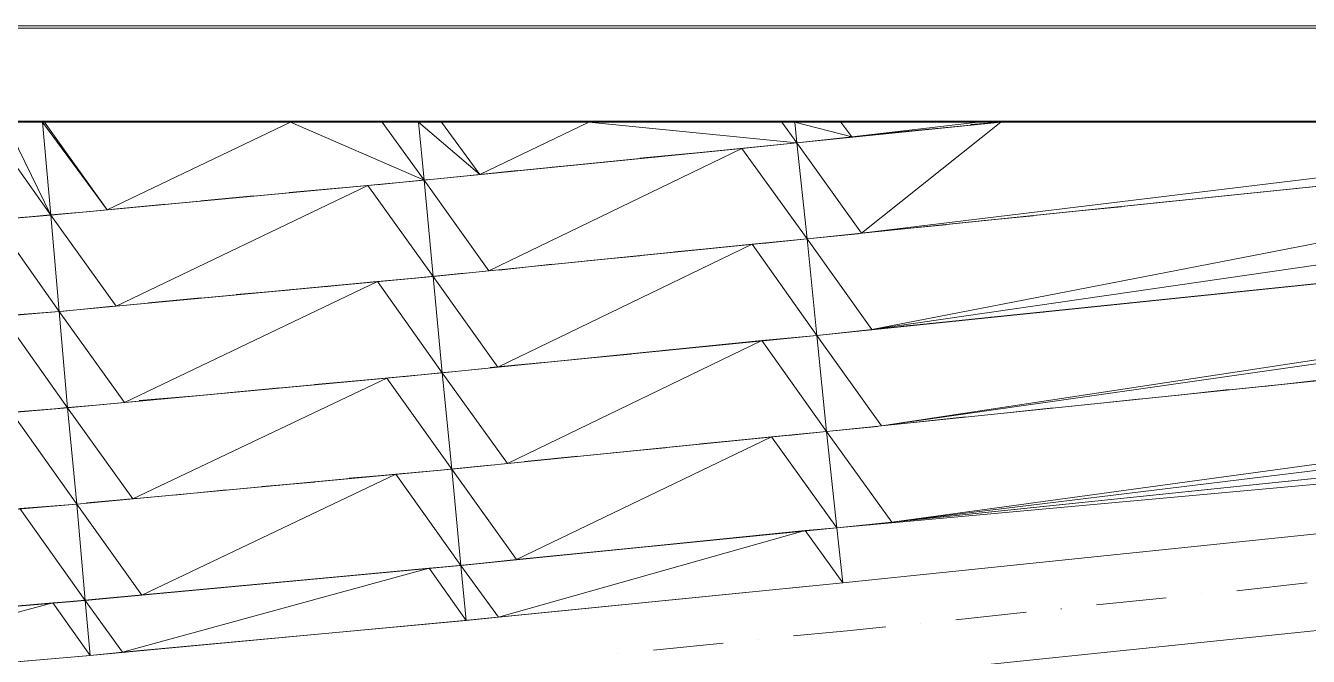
# Model space of a CAD drawing. Header units: inches. Extents: x -0.6 to 32.5, y 0.8 to 22.6.
# Drawn here: x 3.061 to 6.371, y 20.965 to 22.591 of the extents above; entities that cross this region are included whole.
import ezdxf

# ---------------------------------------------------------------- set-up
doc = ezdxf.new("R2010")
doc.units = ezdxf.units.IN
doc.header["$MEASUREMENT"] = 0
doc.layers.add('PDF_Geometry', color=7, linetype='Continuous', true_color=0xa5a5a5)

msp = doc.modelspace()

# ---------------------------------------------------------------- linework, layer by layer
at = {"layer": 'PDF_Geometry', "color": 7, "lineweight": 0}
for points in [[(32.4989, 22.5905), (0.6506, 22.5839), (0.6439, 22.5905), (32.4989, 22.5905)], [(32.4989, 22.5839), (32.4989, 22.5905), (0.6506, 22.5839), (32.4989, 22.5839)], [(27.7256, 16.1206), (27.7256, 22.3439), (0.8839, 22.3439), (0.8839, 16.1206), (27.7256, 16.1206)]]:
    msp.add_lwpolyline(points, dxfattribs=at)
at = {"layer": 'PDF_Geometry', "color": 7, "lineweight": 25}
msp.add_lwpolyline([(27.7256, 1.0256), (27.7256, 22.3439), (0.8839, 22.3439), (0.8839, 1.0256), (27.7256, 1.0256)], dxfattribs=at)
at = {"layer": 'PDF_Geometry', "color": 254, "lineweight": 0, "true_color": 0xdcdcdc}
for points in [[(3.1256, 22.1022), (2.9572, 22.3389), (2.3089, 22.0322), (3.1256, 22.1022)], [(2.9572, 22.3389), (3.1256, 22.1022), (3.0089, 22.3422), (2.9572, 22.3389)], [(3.1256, 22.1022), (3.0089, 22.3422), (3.1039, 22.3422), (3.1256, 22.1022)], [(3.1256, 22.1022), (3.2706, 22.1156), (3.1039, 22.3422), (3.1256, 22.1022)], [(3.2706, 22.1156), (3.1039, 22.3422), (3.1089, 22.3422), (3.2706, 22.1156)], [(3.1089, 22.3422), (3.7439, 22.3422), (3.2705, 22.1156), (3.1089, 22.3422)], [(3.2706, 22.1156), (4.0889, 22.1922), (3.7439, 22.3422), (3.2706, 22.1156)], [(4.0889, 22.1922), (3.7439, 22.3422), (3.9806, 22.3422), (4.0889, 22.1922)], [(3.9806, 22.3422), (4.0739, 22.3422), (4.0889, 22.1922), (3.9806, 22.3422)], [(4.0889, 22.1922), (4.2322, 22.2072), (4.0739, 22.3422), (4.0889, 22.1922)], [(4.2322, 22.2072), (4.0739, 22.3422), (4.1339, 22.3422), (4.2322, 22.2072)], [(4.1339, 22.3422), (4.5139, 22.3422), (4.2322, 22.2072), (4.1339, 22.3422)], [(4.2322, 22.2072), (5.0506, 22.2889), (4.5139, 22.3422), (4.2322, 22.2072)], [(5.0506, 22.2889), (4.5139, 22.3422), (5.0122, 22.3422), (5.0506, 22.2889)], [(5.0122, 22.3422), (5.0456, 22.3422), (5.0506, 22.2889), (5.0122, 22.3422)], [(5.0122, 22.3422), (5.0506, 22.2889), (5.0122, 22.3422)], [(5.0506, 22.2889), (5.1922, 22.3039), (5.0456, 22.3422), (5.0506, 22.2889)], [(5.1922, 22.3039), (5.0456, 22.3422), (5.1639, 22.3422), (5.1922, 22.3039)], [(5.0506, 22.2889), (5.2172, 22.0556), (5.5772, 22.3422), (5.0506, 22.2889)], [(5.0772, 22.0406), (5.2439, 21.8072), (8.0039, 22.3422), (5.0772, 22.0406)], [(5.1022, 21.7922), (5.2689, 21.5589), (10.4289, 22.3422), (5.1022, 21.7922)], [(5.1272, 21.5439), (5.2956, 21.3106), (12.8556, 22.3422), (5.1272, 21.5439)], [(15.2806, 22.3422), (16.6672, 22.3422), (5.1539, 21.2956), (15.2806, 22.3422)], [(16.6672, 22.3422), (5.1539, 21.2956), (5.1689, 21.1539), (16.6672, 22.3422)], [(5.1639, 22.3422), (5.5189, 22.3422), (5.1922, 22.3039), (5.1639, 22.3422)], [(5.1639, 22.3422), (5.1922, 22.3039), (5.1639, 22.3422)], [(5.5189, 22.3422), (5.1922, 22.3039), (5.5772, 22.3422), (5.5189, 22.3422)], [(5.2089, 20.7656), (18.9772, 22.3305), (5.1939, 20.9072), (5.2089, 20.7656)], [(5.2172, 22.0556), (5.5772, 22.3422), (7.5789, 22.3422), (5.2172, 22.0556)], [(7.5789, 22.3422), (8.0039, 22.3422), (5.2172, 22.0556), (7.5789, 22.3422)], [(5.2439, 21.8072), (8.0039, 22.3422), (8.9372, 22.3422), (5.2439, 21.8072)], [(8.9372, 22.3422), (10.4289, 22.3422), (5.2439, 21.8072), (8.9372, 22.3422)], [(5.2689, 21.5589), (10.4289, 22.3422), (10.7606, 22.3422), (5.2689, 21.5589)], [(5.2689, 21.5589), (11.7956, 22.2339), (10.7606, 22.3422), (5.2689, 21.5589)], [(5.2956, 21.3106), (12.8556, 22.3422), (13.7572, 22.3422), (5.2956, 21.3106)], [(13.7572, 22.3422), (15.2806, 22.3422), (5.2956, 21.3106), (13.7572, 22.3422)], [(5.0506, 22.2889), (5.0772, 22.0406), (4.9089, 22.2739), (5.0506, 22.2889)], [(5.2172, 22.0556), (5.0506, 22.2889)], [(5.2172, 22.0556), (5.2172, 22.0556), (5.0506, 22.2889), (5.2172, 22.0556)], [(5.2172, 22.0556), (5.0506, 22.2889), (5.2172, 22.0556)], [(5.0506, 22.2889), (5.2172, 22.0556), (5.0772, 22.0406), (5.0506, 22.2889)], [(4.9089, 22.2739), (4.2556, 21.9589), (4.0889, 22.1922), (4.9089, 22.2739)], [(5.0772, 22.0406), (4.9089, 22.2739), (4.2556, 21.9589), (5.0772, 22.0406)], [(5.0772, 22.0406), (4.9089, 22.2739)], [(4.9089, 22.2739), (5.0772, 22.0406)], [(5.0772, 22.0406), (4.9089, 22.2739), (5.0772, 22.0406)], [(4.9089, 22.2739), (5.0772, 22.0406), (4.9089, 22.2739)], [(3.9439, 22.1789), (3.2939, 21.8672), (3.1256, 22.1022), (3.9439, 22.1789)], [(4.1122, 21.9439), (3.9439, 22.1789), (3.2939, 21.8672), (4.1122, 21.9439)], [(4.0889, 22.1922), (4.1122, 21.9439), (3.9439, 22.1789), (4.0889, 22.1922)], [(4.2556, 21.9589), (4.0889, 22.1922), (4.1122, 21.9439), (4.2556, 21.9589)], [(3.1472, 21.8539), (2.9789, 22.0905), (2.3306, 21.7839), (3.1472, 21.8539)], [(3.1256, 22.1022), (3.1472, 21.8539), (2.9789, 22.0905), (3.1256, 22.1022)], [(3.2939, 21.8672), (3.1256, 22.1022), (3.1472, 21.8539), (3.2939, 21.8672)], [(4.9356, 22.0272), (4.2789, 21.7106), (4.1122, 21.9439), (4.9356, 22.0272)], [(5.1022, 21.7922), (4.9356, 22.0272), (4.2789, 21.7106), (5.1022, 21.7922)], [(5.0772, 22.0406), (5.1022, 21.7922), (4.9356, 22.0272), (5.0772, 22.0406)], [(5.2439, 21.8072), (5.0772, 22.0406)], [(5.2439, 21.8072), (5.2439, 21.8072), (5.0772, 22.0406), (5.2439, 21.8072)], [(5.2439, 21.8072), (5.0772, 22.0406), (5.2439, 21.8072)], [(5.0772, 22.0406), (5.2439, 21.8072), (5.1022, 21.7922), (5.0772, 22.0406)], [(3.9689, 21.9306), (3.3156, 21.6189), (3.1472, 21.8539), (3.9689, 21.9306)], [(4.1356, 21.6956), (3.9689, 21.9306), (3.3156, 21.6189), (4.1356, 21.6956)], [(4.1122, 21.9439), (4.1356, 21.6956), (3.9689, 21.9306), (4.1122, 21.9439)], [(4.2789, 21.7106), (4.1122, 21.9439), (4.1356, 21.6956), (4.2789, 21.7106)], [(3.1472, 21.8539), (3.1689, 21.6056), (3.0006, 21.8422), (3.1472, 21.8539)], [(3.3156, 21.6189), (3.1472, 21.8539), (3.1689, 21.6056), (3.3156, 21.6189)], [(3.1689, 21.6056), (3.0006, 21.8422), (2.3506, 21.5355), (3.1689, 21.6056)], [(5.1022, 21.7922), (5.1272, 21.5439), (4.9606, 21.7789), (5.1022, 21.7922)], [(5.2689, 21.5589), (5.1022, 21.7922)], [(5.2689, 21.5589), (5.2689, 21.5589), (5.1022, 21.7922), (5.2689, 21.5589)], [(5.2689, 21.5589), (5.1022, 21.7922), (5.2689, 21.5589)], [(5.1022, 21.7922), (5.2689, 21.5589), (5.1272, 21.5439), (5.1022, 21.7922)], [(4.9606, 21.7789), (4.3039, 21.4622), (4.1356, 21.6956), (4.9606, 21.7789)], [(5.1272, 21.5439), (4.9606, 21.7789), (4.3039, 21.4622), (5.1272, 21.5439)], [(3.9922, 21.6822), (3.3372, 21.3705), (3.1689, 21.6055), (3.9922, 21.6822)], [(4.1606, 21.4472), (3.9922, 21.6822), (3.3372, 21.3705), (4.1606, 21.4472)], [(4.1356, 21.6956), (4.1606, 21.4472), (3.9922, 21.6822), (4.1356, 21.6956)], [(4.3039, 21.4622), (4.1356, 21.6956), (4.1606, 21.4472), (4.3039, 21.4622)], [(3.1922, 21.3572), (3.0239, 21.5939), (2.3705, 21.2872), (3.1922, 21.3572)], [(3.1689, 21.6056), (3.1922, 21.3572), (3.0239, 21.5939), (3.1689, 21.6056)], [(3.3372, 21.3706), (3.1689, 21.6056), (3.1922, 21.3572), (3.3372, 21.3706)], [(4.9856, 21.5306), (4.3272, 21.2139), (4.1606, 21.4472), (4.9856, 21.5306)], [(5.1539, 21.2956), (4.9856, 21.5306), (4.3272, 21.2139), (5.1539, 21.2956)], [(5.1272, 21.5439), (5.1539, 21.2956), (4.9856, 21.5306), (5.1272, 21.5439)], [(5.2956, 21.3106), (5.1272, 21.5439)], [(5.2956, 21.3106), (5.2956, 21.3106), (5.1272, 21.5439), (5.2956, 21.3106)], [(5.2956, 21.3106), (5.1272, 21.5439), (5.2956, 21.3106)], [(5.1272, 21.5439), (5.2956, 21.3106), (5.1539, 21.2956), (5.1272, 21.5439)], [(4.0156, 21.4339), (3.3606, 21.1222), (3.1922, 21.3572), (4.0156, 21.4339)], [(4.1839, 21.1989), (4.0156, 21.4339), (3.3606, 21.1222), (4.1839, 21.1989)], [(4.1606, 21.4472), (4.1839, 21.1989), (4.0156, 21.4339), (4.1606, 21.4472)], [(4.3272, 21.2139), (4.1606, 21.4472), (4.1839, 21.1989), (4.3272, 21.2139)], [(3.1922, 21.3572), (3.2139, 21.1089), (3.0456, 21.3456), (3.1922, 21.3572)], [(3.3606, 21.1222), (3.1922, 21.3572), (3.2139, 21.1089), (3.3606, 21.1222)], [(3.2139, 21.1089), (3.0456, 21.3456), (2.3922, 21.0389), (3.2139, 21.1089)], [(5.0722, 21.2889), (4.2806, 21.0656), (4.1839, 21.1989), (5.0722, 21.2889)], [(5.1689, 21.1539), (5.0722, 21.2889), (4.2806, 21.0656), (5.1689, 21.1539)], [(5.1539, 21.2956), (5.1689, 21.1539), (5.0722, 21.2889), (5.1539, 21.2956)], [(4.1022, 21.1922), (3.3106, 20.9756), (3.2139, 21.1089), (4.1022, 21.1922)], [(4.1972, 21.0572), (4.1022, 21.1922), (3.3106, 20.9756), (4.1972, 21.0572)], [(4.1839, 21.1989), (4.1972, 21.0572), (4.1022, 21.1922), (4.1839, 21.1989)], [(4.2806, 21.0656), (4.1839, 21.1989), (4.1972, 21.0572), (4.2806, 21.0656)], [(3.1306, 21.1022), (2.3406, 20.8906), (2.2439, 21.0255), (3.1306, 21.1022)], [(3.2272, 20.9672), (3.1306, 21.1022), (2.3406, 20.8906), (3.2272, 20.9672)], [(3.2139, 21.1089), (3.2272, 20.9672), (3.1306, 21.1022), (3.2139, 21.1089)], [(3.3106, 20.9756), (3.2139, 21.1089), (3.2272, 20.9672), (3.3106, 20.9756)]]:
    msp.add_lwpolyline(points, dxfattribs=at)
at = {"layer": 'PDF_Geometry', "lineweight": 0}
for points in [[(5.1539, 21.2956), (15.2806, 22.3422)], [(5.1689, 21.1539), (16.6672, 22.3422)], [(5.1689, 21.1539), (16.6672, 22.3422)], [(5.1689, 21.1539), (16.6672, 22.3422)], [(5.1939, 20.9072), (18.9772, 22.3305)], [(5.2739, 22.3122), (5.4089, 22.3255)], [(5.4989, 22.3356), (5.5772, 22.3422)], [(4.8722, 22.2706), (5.0506, 22.2889)], [(5.0506, 22.2889), (5.1822, 22.3022)], [(4.6456, 22.2489), (4.7822, 22.2622)], [(4.1922, 22.2022), (4.3289, 22.2172)], [(4.4189, 22.2256), (4.5556, 22.2389)], [(3.9672, 22.1806), (4.0839, 22.1922), (4.1022, 22.1939)], [(3.5139, 22.1389), (3.6489, 22.1522)], [(3.7406, 22.1606), (3.8756, 22.1722)], [(5.9772, 22.1339), (6.1139, 22.1472)], [(6.2039, 22.1572), (6.3406, 22.1706)], [(3.2872, 22.1172), (3.4222, 22.1306)], [(5.7522, 22.1106), (5.8872, 22.1239)], [(3.0606, 22.0972), (3.1156, 22.1022), (3.1972, 22.1089)], [(5.5256, 22.0872), (5.6606, 22.1006)], [(5.0772, 22.0406), (5.2089, 22.0539)], [(5.2989, 22.0639), (5.4339, 22.0772)], [(4.7356, 22.0072), (4.8706, 22.0206)], [(4.9622, 22.0289), (5.0772, 22.0406)], [(4.5089, 21.9839), (4.6456, 21.9972)], [(4.0556, 21.9389), (4.1072, 21.9439), (4.1922, 21.9522)], [(4.2822, 21.9606), (4.4189, 21.9756)], [(3.8306, 21.9172), (3.9656, 21.9306)], [(6.2289, 21.9089), (6.3656, 21.9222)], [(3.3772, 21.8756), (3.5122, 21.8889)], [(3.6039, 21.8972), (3.7389, 21.9089)], [(6.0039, 21.8856), (6.1389, 21.8989)], [(3.1505, 21.8539), (3.2856, 21.8672)], [(5.5506, 21.8389), (5.6872, 21.8522)], [(5.7772, 21.8622), (5.9122, 21.8756)], [(5.3239, 21.8156), (5.4606, 21.8289)], [(4.9389, 21.7756), (5.1022, 21.7922)], [(5.1022, 21.7922), (5.2339, 21.8056)], [(4.7122, 21.7539), (4.8472, 21.7672)], [(4.2589, 21.7089), (4.3956, 21.7222)], [(4.4856, 21.7306), (4.6222, 21.7439)], [(4.0322, 21.6856), (4.1306, 21.6956), (4.1689, 21.6989)], [(3.5806, 21.6439), (3.7156, 21.6572)], [(3.8072, 21.6656), (3.9422, 21.6772)], [(6.0289, 21.6372), (6.1656, 21.6522)], [(6.2556, 21.6606), (6.3906, 21.6756)], [(3.3539, 21.6239), (3.4889, 21.6356)], [(5.8022, 21.6139), (5.9389, 21.6289)], [(3.1272, 21.6022), (3.1589, 21.6055), (3.2622, 21.6139)], [(5.3506, 21.5672), (5.4856, 21.5822)], [(5.5772, 21.5905), (5.7122, 21.6055)], [(5.1272, 21.5439), (5.2589, 21.5572)], [(4.8022, 21.5122), (4.9372, 21.5256)], [(5.0289, 21.5339), (5.1272, 21.5439)], [(4.5756, 21.4889), (4.7106, 21.5022)], [(4.1222, 21.4439), (4.1556, 21.4472), (4.2589, 21.4572)], [(4.3489, 21.4672), (4.4856, 21.4806)], [(3.8956, 21.4239), (4.0322, 21.4356)], [(3.4439, 21.3806), (3.5789, 21.3939)], [(3.6706, 21.4022), (3.8056, 21.4139)], [(2.9906, 21.3405), (3.1256, 21.3522)], [(3.2172, 21.3606), (3.3522, 21.3722)], [(0.8856, 20.9206), (1.2522, 20.9472), (2.2289, 21.0239), (3.2039, 21.1089), (4.1789, 21.1989), (5.1539, 21.2956)], [(0.8856, 20.7772), (1.2622, 20.8039), (2.2406, 20.8822), (3.2172, 20.9656), (4.1922, 21.0572), (5.1689, 21.1539)], [(0.8856, 20.7772), (1.2622, 20.8039), (2.2406, 20.8822), (3.2172, 20.9656), (4.1922, 21.0572), (5.1689, 21.1539)], [(6.1856, 21.1339), (6.3672, 21.1539)], [(6.0956, 21.1256), (6.0956, 21.1256)], [(5.7322, 21.0872), (5.7339, 21.0872)], [(5.8239, 21.0972), (6.0039, 21.1156)], [(5.4606, 21.0589), (5.6422, 21.0789)], [(5.0422, 21.0172), (5.1806, 21.0306)], [(5.1806, 21.0306), (5.2806, 21.0406)], [(5.3706, 21.0506), (5.3706, 21.0506)], [(4.6806, 20.9806), (4.8606, 20.9989)], [(4.9522, 21.0072), (4.9522, 21.0072)], [(4.5889, 20.9722), (4.5889, 20.9722)]]:
    msp.add_lwpolyline(points, dxfattribs=at)
at = {"layer": 'PDF_Geometry', "color": 9, "lineweight": 5, "true_color": 0xbababa}
msp.add_arc((177.93, -1576.9031), 1605.3676, 95.3686327, 96.3315584, dxfattribs=at)

doc.saveas('drawing.dxf')
